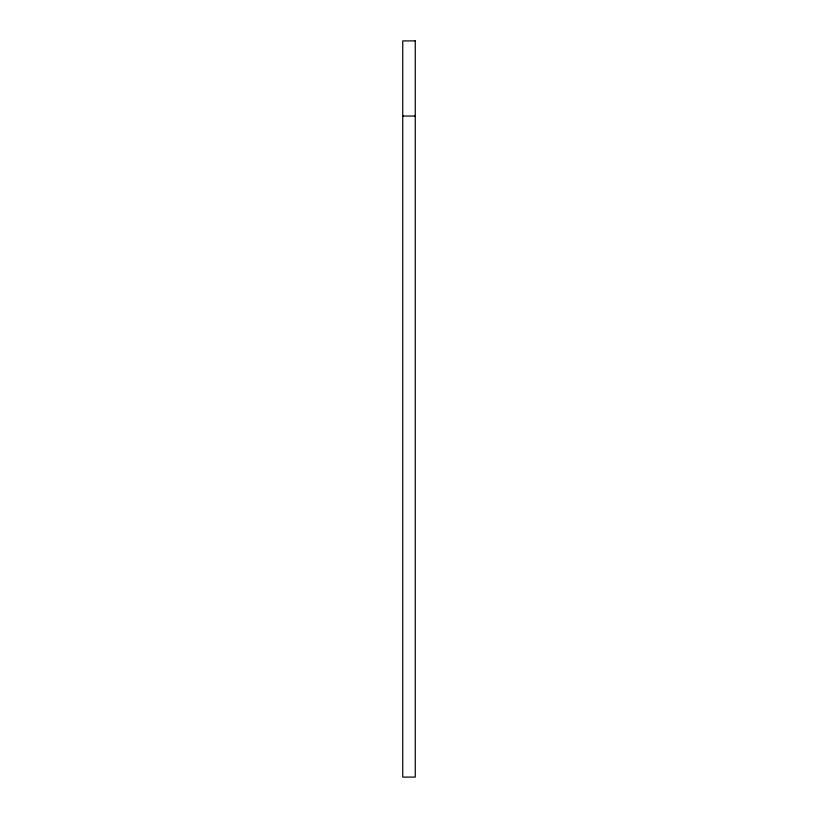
<?xml version="1.0" encoding="UTF-8"?>
<svg xmlns="http://www.w3.org/2000/svg" width="818" height="818" viewBox="0 0 818 818"><rect width="100%" height="100%" fill="white"/><g stroke="black" fill="none" stroke-linecap="round" stroke-linejoin="round"><path stroke-width="1.23" d="M402.742 116.044L415.258 116.044M415.258 40.9L402.742 40.9L402.742 777.1L415.258 777.1L415.258 40.9"/></g></svg>
